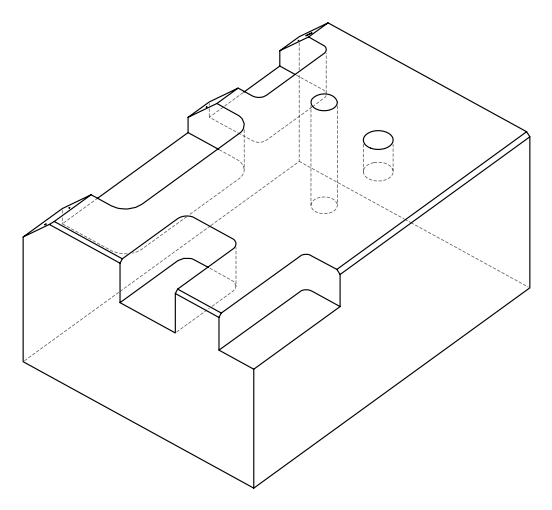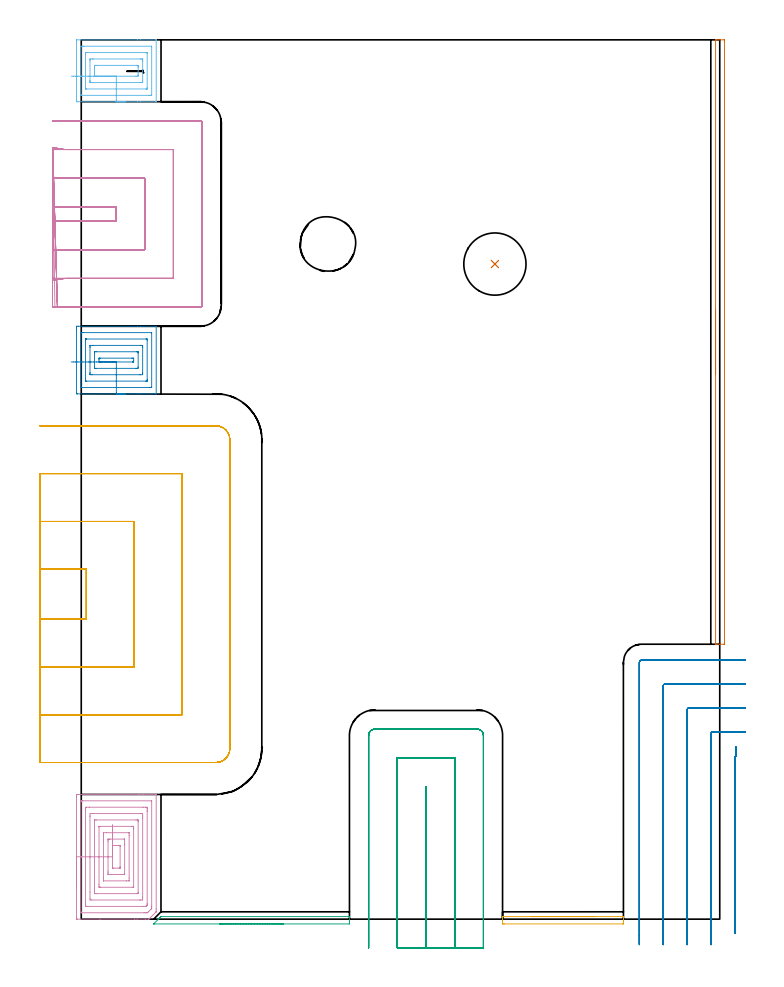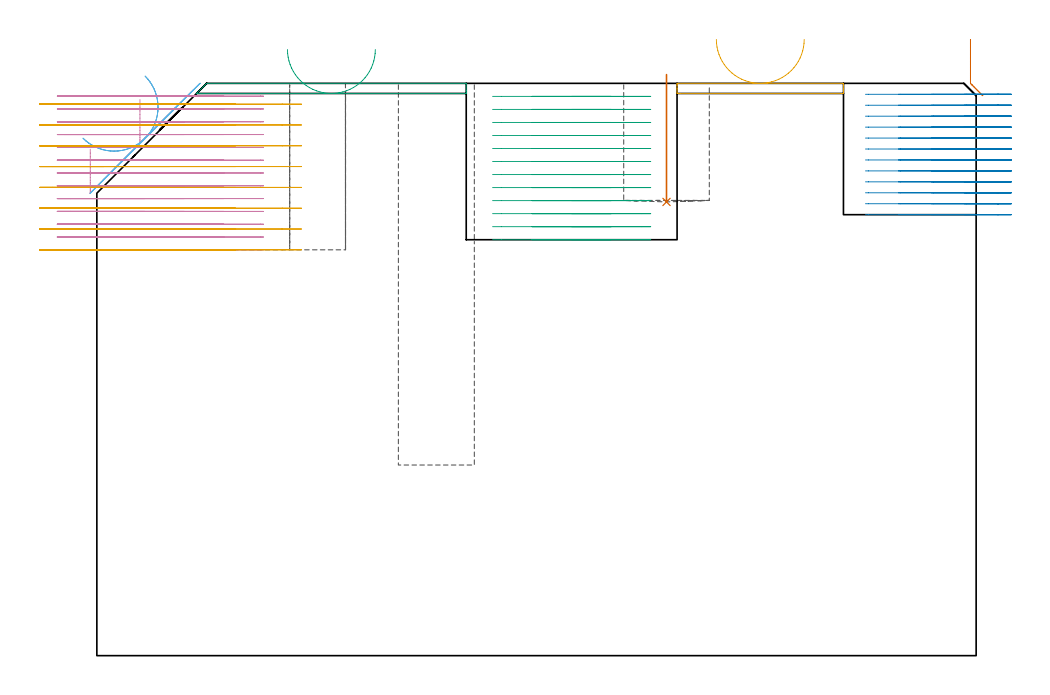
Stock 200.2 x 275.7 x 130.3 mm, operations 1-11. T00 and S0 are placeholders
(PLAN: 12 operations, 5 tool changes, 67.2 min)
(1 INDEXABLE_INSERT_DRILL_BLIND_HOLE_FROM_SOLID | STEP1POCKET | NXT0302_010 | 0.12 min | 7989 mm3)
(2 AREA_MILL | FG_CHAMFER_SURFACE | UGT0205_001 | 1.92 min | 11818 mm3)
(3 AREA_MILL_1 | FG_CHAMFER_SURFACE_1 | UGT0205_001 | 0.64 min | 172 mm3)
(4 AREA_MILL_2 | FG_CHAMFER_SURFACE_2 | UGT0205_001 | 3.24 min | 14804 mm3)
(5 AREA_MILL_3 | FG_CHAMFER_SURFACE_3 | UGT0205_001 | 0.45 min | 110 mm3)
(6 AREA_MILL_4 | FG_CHAMFER_SURFACE_4 | UGT0205_001 | 1.71 min | 8656 mm3)
(7 AREA_MILL_5 | FG_CHAMFER_SURFACE_5 | UGT0205_001 | 1.67 min | 752 mm3)
(8 MILL_CORNER_NOTCH_RECTANGULAR | CORNER_NOTCH_RECTANGULAR | NXT0201_013 | Follow Part, ap 2.5, ae 75% | 12.46 min | 77623 mm3)
(9 MILL_SLOT | SLOT_PARTIAL_RECTANGULAR | NXT0201_011 | Follow Part, ap 3, ae 75% | 12.02 min | 111120 mm3)
(10 MILL_SLOT_1 | SLOT_PARTIAL_RECTANGULAR_1 | NXT0201_011 | Follow Part, ap 3, ae 75% | 15.78 min | 111270 mm3)
(11 MILL_SLOT_2 | SLOT_PARTIAL_RECTANGULAR_2 | UGT0201_094 | Follow Part, ap 5, ae 75% | 14.82 min | 260853 mm3)
(12 MILL_BLIND_HOLE_FROM_SOLID_MATERIAL | STEP1POCKET_1 | NXT0201_011 | Spiral | 2.33 min | 20445 mm3)
(TOOL NXT0302_010 | Index. Insert Drill 19.5mm [880-D1950L25-05] | D19.5 PA176 FL98 Z2)
(TOOL UGT0205_001 | Chamfer Mill 20 x 3 x 45 deg. | D20 FL50 Z2)
(TOOL NXT0201_013 | ENDMILL 10mm | D10 FL30 Z4)
(TOOL NXT0201_011 | ENDMILL 12mm [2P460-1200-NA 1630] | D12 FL38 Z6)
(TOOL UGT0201_094 | End mill 20 mm | D20 FL38 Z4)
(OP 1 INDEXABLE_INSERT_DRILL_BLIND_HOLE_FROM_SOLID)
G17 G21 G94 G90
T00 M6
G54
G17 G0 G90 X129.7 Y205.4 S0 M3
G43 Z140.3 H1
G94 G81 G98 Z103.3 F250. R132.3
G80
M5
M2
(OP 2 AREA_MILL)
G17 G21 G94 G90
T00 M6
G54
G17 G0 G90 X11. Y164.7 S1061 M3
G43 Z140.3 H0
Z131.937
G94 G1 X11.589 Z131.294 F250.
X12.12 Z130.602
X12.589 Z129.866
X12.992 Z129.093
X13.326 Z128.287
X13.588 Z127.455
X13.777 Z126.603
X13.891 Z125.738
X13.929 Z124.866
X13.891 Z123.995
X13.777 Z123.13
X13.588 Z122.278
X13.326 Z121.446
X12.992 Z120.64
X12.589 Z119.866
X12.12 Z119.131
X11.589 Z118.439
X11. Z117.795
X-1.188 Z105.608
X-1.402 Y164.703 Z105.393
X-1.491 Y164.71 Z105.304
X-1.498 Y164.799 Z105.298
X-1.5 Y165.158 Z105.3
Y185.084
X-1.497 Y185.442 Z105.303
X-1.491 Y185.894 Z105.305
X-1.431 Y185.898 Z105.365
X-0.973 Y185.9 Z105.823
X17.652 Z124.445
X18.504 Z125.304
X23.459 Y185.899 Z130.259
X23.495 Y185.89 Z130.295
X23.5 Y185.883 Z130.3
Y164.717
X23.495 Y164.71 Z130.295
X23.458 Y164.7 Z130.257
X18.504 Z125.304
X17.652 Z124.445
X11. Z117.795
X10.998 Y165.158 Z117.798
X11. Y166.7 Z117.8
X-0.012 Y166.701 Z106.788
X-0.079 Y166.711 Z106.721
X-0.086 Y166.922 Z106.714
Y183.678
X-0.079 Y183.889 Z106.721
X0.355 Y183.898 Z107.155
X0.578 Y183.9 Z107.378
X22.012 Y183.899 Z128.812
X22.079 Y183.889 Z128.879
X22.086 Y183.678 Z128.886
Y166.922
X22.079 Y166.711 Z128.879
X21.645 Y166.702 Z128.445
X21.422 Y166.7 Z128.222
X11. Z117.8
Y168.7
X1.673 Z108.473
X1.469 Y168.706 Z108.269
X1.368 Y168.71 Z108.168
X1.335 Y168.72 Z108.135
X1.333 Y168.747 Z108.133
X1.331 Y168.826 Z108.131
X1.329 Y169.042 Z108.129
Y181.389
X1.333 Y181.747 Z108.133
X1.335 Y181.848 Z108.135
X1.34 Y181.891 Z108.14
X1.361 Y181.893 Z108.161
X1.47 Y181.896 Z108.27
X1.688 Y181.9 Z108.488
X1.702 Z108.502
X20.327 Z127.127
X20.531 Y181.894 Z127.331
X20.632 Y181.89 Z127.432
X20.665 Y181.88 Z127.465
X20.667 Y181.853 Z127.467
X20.669 Y181.774 Z127.469
X20.671 Y181.557 Z127.471
Y169.211
X20.667 Y168.853 Z127.467
X20.665 Y168.752 Z127.465
X20.66 Y168.709 Z127.46
X20.639 Y168.707 Z127.439
X20.53 Y168.703 Z127.33
X20.312 Y168.7 Z127.112
X20.298 Z127.098
X11. Z117.8
Y170.7
X3.462 Y170.701 Z110.262
X3.208 Y170.702 Z110.008
X2.784 Y170.71 Z109.584
X2.749 Y170.723 Z109.549
X2.747 Y170.78 Z109.547
X2.745 Y170.908 Z109.545
X2.743 Y171.164 Z109.543
Y171.331
Y179.269
X2.745 Y179.626 Z109.545
X2.747 Y179.804 Z109.547
X2.75 Y179.885 Z109.55
X2.834 Y179.892 Z109.634
X3.462 Y179.899 Z110.262
X3.714 Y179.9 Z110.514
X18.538 Y179.899 Z125.338
X18.792 Y179.898 Z125.592
X19.216 Y179.89 Z126.016
X19.251 Y179.877 Z126.051
X19.253 Y179.82 Z126.053
X19.255 Y179.692 Z126.055
X19.257 Y179.436 Z126.057
Y179.269
Y171.331
X19.255 Y170.974 Z126.055
X19.253 Y170.795 Z126.053
X19.25 Y170.715 Z126.05
X19.166 Y170.708 Z125.966
X18.538 Y170.701 Z125.338
X18.286 Y170.7 Z125.086
X11. Z117.8
Y172.7
X4.746 Z111.546
X4.348 Y172.702 Z111.148
X4.216 Y172.706 Z111.016
X4.174 Y172.709 Z110.974
X4.164 Y172.779 Z110.964
X4.16 Y172.905 Z110.96
X4.157 Y173.095 Z110.957
X4.158 Y177.505 Z110.958
X4.159 Y177.693 Z110.959
X4.164 Y177.876 Z110.964
X4.348 Y177.89 Z111.148
X4.839 Y177.899 Z111.639
X17.254 Y177.9 Z124.054
X17.652 Y177.898 Z124.452
X17.784 Y177.894 Z124.584
X17.826 Y177.891 Z124.626
X17.836 Y177.821 Z124.636
X17.84 Y177.695 Z124.64
X17.843 Y177.505 Z124.643
X17.842 Y173.095 Z124.642
X17.841 Y172.907 Z124.641
X17.836 Y172.724 Z124.636
X17.652 Y172.71 Z124.452
X17.161 Y172.701 Z123.961
X11. Y172.7 Z117.8
Y174.7
X6.122 Z112.922
X5.962 Y174.702 Z112.762
X5.643 Y174.71 Z112.443
X5.577 Y174.715 Z112.377
X5.575 Y174.734 Z112.375
X5.572 Y174.781 Z112.372
X5.571 Y174.859 Z112.371
Y175.407
X5.573 Y175.741 Z112.373
X5.576 Y175.876 Z112.376
X5.577 Y175.886 Z112.377
X5.611 Y175.891 Z112.411
X5.696 Y175.897 Z112.496
X5.802 Y175.899 Z112.602
X5.962 Y175.9 Z112.762
X15.878 Y175.899 Z122.678
X16.038 Y175.898 Z122.838
X16.357 Y175.89 Z123.157
X16.423 Y175.885 Z123.223
X16.425 Y175.866 Z123.225
X16.427 Y175.819 Z123.227
X16.428 Y175.741 Z123.228
X16.429 Y175.193 Z123.229
X16.427 Y174.859 Z123.227
X16.424 Y174.723 Z123.224
X16.423 Y174.714 Z123.223
X16.389 Y174.709 Z123.189
X16.304 Y174.703 Z123.104
X16.198 Y174.701 Z122.998
X16.038 Y174.7 Z122.838
X11. Z117.8
X10.357 Z117.211
X9.665 Z116.68
X8.929 Z116.211
X8.155 Z115.808
X7.349 Z115.474
X6.517 Z115.212
X5.665 Z115.023
X4.801 Z114.909
X3.929 Z114.871
X3.057 Z114.909
X2.192 Z115.023
X1.341 Z115.212
X0.509 Z115.474
X-0.297 Z115.808
X-1.071 Z116.211
X-1.807 Z116.68
X-2.499 Z117.211
X-3.142 Z117.8
G0 Z140.3
M5
M2
(OP 3 AREA_MILL_1)
G17 G21 G94 G90
T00 M6
G54
G17 G0 G90 X63.4 Y-1.5 S1061 M3
G43 Z140.3 H0
Z138.
G94 G1 X63.362 Z137.128 F250.
X63.248 Z136.264
X63.059 Z135.412
X62.797 Z134.58
X62.463 Z133.774
X62.06 Z133.
X61.592 Z132.264
X61.06 Z131.572
X60.471 Z130.929
X59.828 Z130.34
X59.136 Z129.808
X58.4 Z129.34
X57.626 Z128.937
X56.82 Z128.603
X55.988 Z128.341
X55.136 Z128.152
X54.272 Z128.038
X53.4 Z128.
X22.946
X22.789 Y-1.499 Z128.001
X22.729 Y-1.496 Z128.003
X22.71 Y-1.492 Z128.006
X22.763 Y-1.437 Z128.062
X22.789 Y-1.41 Z128.089
X24.12 Y-0.079 Z129.419
X24.282 Y0.085 Z129.579
X24.44 Y0.241 Z129.739
X24.564 Y0.365 Z129.863
X24.717 Y0.519 Z130.014
X24.986 Y0.786 Z130.286
X24.997 Y0.797 Z130.297
X25.001 Y0.799 Z130.298
X25.007 Y0.8 Z130.3
X84.011
X84.09 Y0.797 Z130.29
X84.1 Y0.687 Z130.185
Y-0.87 Z128.629
Y-1.219 Z128.277
Y-1.394 Z128.103
X84.098 Y-1.492 Z128.006
X84.011 Y-1.5 Z128.
X53.4
X52.528 Z128.038
X51.664 Z128.152
X50.812 Z128.341
X49.98 Z128.603
X49.174 Z128.937
X48.4 Z129.34
X47.664 Z129.808
X46.972 Z130.34
X46.329 Z130.929
X45.74 Z131.572
X45.208 Z132.264
X44.74 Z133.
X44.337 Z133.774
X44.003 Z134.58
X43.741 Z135.412
X43.552 Z136.263
X43.438 Z137.128
X43.4 Z138.
G0 Z140.3
M5
M2
(OP 4 AREA_MILL_2)
G17 G21 G94 G90
T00 M6
G54
G17 G0 G90 X-1.5 Y9.55 S1061 M3
G43 Z140.3 H0
Z115.3
G94 G1 Y9.588 Z114.428 F250.
Y9.702 Z113.563
Y9.891 Z112.712
Y10.153 Z111.88
Y10.487 Z111.074
Y10.89 Z110.3
Y11.358 Z109.564
Y11.89 Z108.872
Y12.479 Z108.229
Y13.122 Z107.639
Y13.814 Z107.108
Y14.55 Z106.64
Y15.324 Z106.237
Y16.13 Z105.903
Y16.962 Z105.641
Y17.814 Z105.452
Y18.678 Z105.338
Y19.55 Z105.3
Y38.231
X-1.497 Y38.59 Z105.303
X-1.491 Y39.093 Z105.305
X-1.48 Y39.097 Z105.316
X-0.973 Y39.1 Z105.823
X18.028 Z124.823
X18.538 Z125.332
X19.292 Z126.09
X19.425 Z126.223
X23.342 Z130.14
X23.489 Y39.093 Z130.283
X23.496 Y39.091 Z130.29
X23.5 Y39.033 Z130.3
Y3.166
X23.493 Y2.298 Z130.293
X23.479 Y2.281 Z130.279
X23.416 Y2.216 Z130.214
X23.284 Y2.083 Z130.082
X21.267 Y0.067 Z128.066
X21.201 Y0.002 Z127.999
X21.199 Y0.001 Z127.997
X20.045 Y0. Z126.844
X17.518 Z124.316
X16.765 Z123.558
X5.867 Z112.663
X-1.188 Z105.608
X-1.352 Y0.002 Z105.444
X-1.491 Y0.01 Z105.305
X-1.499 Y0.149 Z105.298
X-1.5 Y0.51 Z105.3
Y19.55
X-0.086 Z106.714
Y36.819
X-0.081 Y37.04 Z106.719
X-0.079 Y37.086 Z106.721
X0.051 Y37.092 Z106.851
X0.239 Y37.096 Z107.039
X0.52 Y37.1 Z107.32
X21.972 Y37.099 Z128.772
X22.01 Y37.097 Z128.81
X22.048 Y37.093 Z128.848
X22.079 Y37.087 Z128.879
X22.08 Y37.04 Z128.88
X22.086 Y36.819 Z128.886
Y4.052
X22.083 Y3.609 Z128.883
X22.079 Y3.389 Z128.879
X22.077 Y3.339 Z128.877
X22.052 Y3.309 Z128.852
X22. Y3.252 Z128.8
X21.916 Y3.166 Z128.716
X21.03 Y2.281 Z127.83
X20.789 Y2.048 Z127.589
X20.753 Y2.014 Z127.553
X20.687 Y2.008 Z127.487
X20.591 Y2.002 Z127.391
X20.312 Y2.001 Z127.112
X19.706 Y2. Z126.506
X0.028 Y2.001 Z106.828
X-0.01 Y2.003 Z106.79
X-0.048 Y2.007 Z106.752
X-0.079 Y2.013 Z106.721
X-0.08 Y2.06 Z106.72
X-0.086 Y2.281 Z106.714
Y19.55
X1.328 Z108.128
X1.329 Y34.162 Z108.129
X1.331 Y34.519 Z108.131
X1.335 Y35.048 Z108.135
X1.641 Y35.095 Z108.441
X1.688 Y35.097 Z108.488
X2.523 Y35.1 Z109.323
X19.373 Z126.173
X20.263 Y35.098 Z127.063
X20.312 Y35.093 Z127.112
X20.665 Y35.048 Z127.465
X20.668 Y34.693 Z127.468
X20.671 Y34.162 Z127.471
Y33.804
Y4.938
X20.67 Y4.581 Z127.47
X20.667 Y4.447 Z127.467
X20.665 Y4.386 Z127.465
X20.63 Y4.341 Z127.43
X20.351 Y4.052 Z127.151
X20.33 Y4.034 Z127.13
X20.312 Y4.021 Z127.112
X19.477 Y4.001 Z126.277
X19.425 Y4. Z126.225
X2.627 Z109.427
X1.737 Y4.002 Z108.537
X1.688 Y4.007 Z108.488
X1.335 Y4.052 Z108.135
X1.332 Y4.407 Z108.132
X1.329 Y4.938 Z108.129
Y5.296
X1.328 Y19.55 Z108.128
X2.743 Z109.543
Y32.223
X2.744 Y32.391 Z109.544
X2.759 Y33.093 Z109.559
X3.462 Y33.099 Z110.262
X3.639 Y33.1 Z110.439
X18.716 Z125.516
X19.245 Y33.09 Z126.045
X19.256 Y32.56 Z126.056
X19.257 Y32.391 Z126.057
Y31.673
Y6.877
X19.256 Y6.709 Z126.056
X19.241 Y6.007 Z126.041
X18.538 Y6.001 Z125.338
X18.361 Y6. Z125.161
X3.284 Z110.084
X2.755 Y6.01 Z109.555
X2.744 Y6.54 Z109.544
X2.743 Y8.48 Z109.543
Y19.55
X4.157 Z110.957
X4.158 Y30.62 Z110.958
X4.159 Y30.809 Z110.959
X4.164 Y31.002 Z110.964
X4.174 Y31.09 Z110.974
X4.229 Y31.094 Z111.029
X4.348 Y31.097 Z111.148
X4.755 Y31.1 Z111.555
X17.171 Z123.971
X17.652 Y31.097 Z124.452
X17.811 Y31.093 Z124.611
X17.833 Y31.091 Z124.633
X17.837 Y31.04 Z124.637
X17.841 Y30.939 Z124.641
X17.843 Y30.811 Z124.643
Y30.62
X17.842 Y8.48 Z124.642
X17.841 Y8.291 Z124.641
X17.836 Y8.098 Z124.636
X17.826 Y8.009 Z124.626
X17.771 Y8.006 Z124.571
X17.652 Y8.003 Z124.452
X17.245 Y8. Z124.045
X4.829 Z111.629
X4.348 Y8.003 Z111.148
X4.189 Y8.007 Z110.989
X4.167 Y8.009 Z110.967
X4.163 Y8.06 Z110.963
X4.159 Y8.161 Z110.959
X4.157 Y8.289 Z110.957
Y8.48
Y19.55
X5.571 Z112.371
Y28.849
X5.572 Y28.986 Z112.372
X5.575 Y29.054 Z112.375
X5.577 Y29.081 Z112.377
X5.62 Y29.09 Z112.42
X5.872 Y29.099 Z112.672
X15.878 Y29.1 Z122.678
X16.129 Y29.099 Z122.929
X16.297 Y29.095 Z123.097
X16.422 Y29.089 Z123.222
X16.425 Y29.032 Z123.225
X16.428 Y28.849 Z123.228
X16.429 Y28.299 Z123.229
Y10.251
X16.428 Y10.114 Z123.228
X16.425 Y10.046 Z123.225
X16.423 Y10.019 Z123.223
X16.38 Y10.01 Z123.18
X16.128 Y10.001 Z122.928
X6.122 Y10. Z112.922
X5.871 Y10.001 Z112.671
X5.703 Y10.005 Z112.503
X5.578 Y10.011 Z112.378
X5.575 Y10.068 Z112.375
X5.572 Y10.251 Z112.372
X5.571 Y10.801 Z112.371
Y19.55
X6.985 Z113.785
Y24.421
Y26.216
X6.992 Y27.078 Z113.792
X6.993 Y27.093 Z113.793
X7.009 Y27.094 Z113.809
X7.874 Y27.1 Z114.674
X14.97 Y27.099 Z121.77
X14.991 Y27.095 Z121.791
X15.007 Y27.09 Z121.807
X15.01 Y27.078 Z121.81
X15.013 Y27.056 Z121.813
X15.015 Y26.192 Z121.815
Y12.884
X15.008 Y12.022 Z121.808
X15.007 Y12.007 Z121.807
X14.991 Y12.006 Z121.791
X14.126 Y12. Z120.926
X7.03 Y12.001 Z113.83
X7.009 Y12.005 Z113.809
X6.993 Y12.01 Z113.793
X6.99 Y12.022 Z113.79
X6.987 Y12.044 Z113.787
X6.985 Y12.932 Z113.785
Y19.55
X8.399 Z115.199
X8.4 Y24.421 Z115.2
Y24.803
X8.401 Y24.931 Z115.201
X8.404 Y25.033 Z115.204
X8.407 Y25.09 Z115.207
X8.443 Y25.092 Z115.243
X8.783 Y25.098 Z115.583
X8.99 Y25.1 Z115.79
X13.425 Y25.099 Z120.225
X13.556 Y25.093 Z120.356
X13.586 Y25.09 Z120.386
X13.594 Y25.078 Z120.394
X13.596 Y25.055 Z120.396
X13.599 Y24.925 Z120.399
X13.6 Y23.535 Z120.4
Y14.297
X13.599 Y14.169 Z120.399
X13.596 Y14.067 Z120.396
X13.593 Y14.01 Z120.393
X13.557 Y14.008 Z120.357
X13.217 Y14.002 Z120.017
X13.01 Y14. Z119.81
X8.575 Y14.001 Z115.375
X8.444 Y14.007 Z115.244
X8.414 Y14.01 Z115.214
X8.406 Y14.022 Z115.206
X8.404 Y14.045 Z115.204
X8.401 Y14.175 Z115.201
X8.4 Y14.679 Z115.2
X8.399 Y15.062 Z115.199
Y19.55
X9.814 Z116.614
Y22.506
Y22.65
X9.815 Y23.02 Z116.615
X9.818 Y23.066 Z116.618
X9.82 Y23.082 Z116.62
X9.836 Y23.09 Z116.636
X9.955 Y23.096 Z116.755
X10.106 Y23.099 Z116.906
X11.879 Y23.1 Z118.679
X12.11 Y23.098 Z118.91
X12.156 Y23.094 Z118.956
X12.174 Y23.091 Z118.974
X12.179 Y23.076 Z118.979
X12.182 Y23.022 Z118.982
X12.186 Y22.794 Z118.986
Y16.45
X12.184 Y16.08 Z118.984
X12.182 Y16.034 Z118.982
X12.18 Y16.018 Z118.98
X12.164 Y16.01 Z118.964
X12.045 Y16.004 Z118.845
X11.894 Y16.001 Z118.694
X10.121 Y16. Z116.921
X9.89 Y16.002 Z116.69
X9.843 Y16.006 Z116.643
X9.826 Y16.009 Z116.626
X9.821 Y16.024 Z116.621
X9.818 Y16.078 Z116.618
X9.814 Y16.306 Z116.614
Y19.55
Y20.422 Z116.652
Y21.286 Z116.766
Y22.138 Z116.954
Y22.97 Z117.217
Y23.776 Z117.551
Y24.55 Z117.953
Y25.286 Z118.422
Y25.978 Z118.953
Y26.621 Z119.543
Y27.21 Z120.186
Y27.741 Z120.878
Y28.21 Z121.614
Y28.613 Z122.388
Y28.947 Z123.193
Y29.209 Z124.025
Y29.398 Z124.877
Y29.512 Z125.742
Y29.55 Z126.614
G0 Z140.3
M5
M2
(OP 5 AREA_MILL_3)
G17 G21 G94 G90
T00 M6
G54
G17 G0 G90 X141.05 Y0.8 S1061 M3
G43 Z140.3 H0
G94 G1 X141.088 Z139.428 F250.
X141.202 Z138.563
X141.391 Z137.712
X141.653 Z136.88
X141.987 Z136.074
X142.39 Z135.3
X142.858 Z134.564
X143.39 Z133.872
X143.979 Z133.229
X144.622 Z132.639
X145.314 Z132.108
X146.05 Z131.64
X146.824 Z131.237
X147.63 Z130.903
X148.462 Z130.641
X149.314 Z130.452
X150.178 Z130.338
X151.05 Z130.3
X169.821
X169.99 Y0.797 Z130.288
X169.997 Y0.69 Z130.182
X170. Y0.576 Z130.075
Y0.344 Z129.844
Y-0.35 Z129.145
Y-0.697 Z128.799
X169.998 Y-1.219 Z128.277
X169.995 Y-1.491 Z128.005
X169.963 Y-1.494 Z128.003
X169.677 Y-1.5 Z128.
X132.725
X132.422 Y-1.499 Z128.001
X132.137 Y-1.494 Z128.003
X132.105 Y-1.491 Z128.005
X132.1 Y-1.219 Z128.277
Y-0.697 Z128.799
Y-0.35 Z129.145
Y0.344 Z129.844
Y0.576 Z130.075
X132.103 Y0.69 Z130.182
X132.11 Y0.797 Z130.288
X132.279 Y0.8 Z130.3
X151.05
X151.922 Z130.338
X152.786 Z130.452
X153.638 Z130.641
X154.47 Z130.903
X155.276 Z131.237
X156.05 Z131.64
X156.786 Z132.108
X157.478 Z132.639
X158.121 Z133.229
X158.71 Z133.872
X159.242 Z134.564
X159.71 Z135.3
X160.113 Z136.074
X160.447 Z136.88
X160.709 Z137.712
X160.898 Z138.563
X161.012 Z139.428
X161.05 Z140.3
M5
M2
(OP 6 AREA_MILL_4)
G17 G21 G94 G90
T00 M6
G54
G17 G0 G90 X11. Y256.3 S1061 M3
G43 Z140.3 H0
Z131.937
G94 G1 X11.589 Z131.294 F250.
X12.12 Z130.602
X12.589 Z129.866
X12.992 Z129.092
X13.326 Z128.286
X13.588 Z127.454
X13.777 Z126.603
X13.891 Z125.738
X13.929 Z124.866
X13.891 Z123.995
X13.777 Z123.13
X13.588 Z122.278
X13.326 Z121.446
X12.992 Z120.64
X12.589 Z119.866
X12.12 Z119.13
X11.589 Z118.438
X11. Z117.795
X-1.188 Z105.608
X-1.412 Y256.303 Z105.383
X-1.491 Y256.31 Z105.304
X-1.498 Y256.388 Z105.298
X-1.5 Y256.748 Z105.3
Y275.252
X-1.494 Y275.616 Z105.302
X-1.491 Y275.69 Z105.305
X-1.409 Y275.7 Z105.386
X17.651 Z124.445
X18.524 Z125.324
X23.483 Z130.283
X23.497 Y275.695 Z130.297
X23.5 Y275.693 Z130.3
Y256.307
X23.497 Y256.305 Z130.297
X23.483 Y256.3 Z130.282
X18.538 Z125.338
X17.651 Z124.445
X11. Z117.795
X10.998 Y256.748 Z117.798
X11. Y258.3 Z117.8
X0.006 Y258.301 Z106.806
X-0.013 Y258.302 Z106.787
X-0.07 Y258.31 Z106.73
X-0.086 Y258.51 Z106.714
Y273.6
X-0.085 Y273.655 Z106.715
X-0.082 Y273.681 Z106.718
X-0.081 Y273.687 Z106.719
X-0.044 Y273.69 Z106.756
X0.378 Y273.698 Z107.178
X0.59 Y273.7 Z107.39
X0.801 Z107.601
X21.994 Y273.699 Z128.794
X22.013 Y273.698 Z128.813
X22.07 Y273.69 Z128.87
X22.086 Y273.49 Z128.886
Y258.4
X22.085 Y258.345 Z128.885
X22.082 Y258.319 Z128.882
X22.081 Y258.313 Z128.881
X22.044 Y258.31 Z128.844
X21.622 Y258.302 Z128.422
X21.41 Y258.3 Z128.21
X21.199 Z127.999
X11. Z117.8
Y260.3
X1.66 Z108.46
X1.47 Y260.303 Z108.27
X1.376 Y260.307 Z108.176
X1.335 Y260.31 Z108.135
X1.333 Y260.338 Z108.133
X1.331 Y260.419 Z108.131
X1.329 Y260.629 Z108.129
Y271.203
X1.331 Y271.561 Z108.131
X1.333 Y271.662 Z108.133
X1.335 Y271.687 Z108.135
X1.341 Y271.69 Z108.141
X1.366 Y271.695 Z108.166
X1.473 Y271.698 Z108.273
X1.688 Y271.7 Z108.488
X20.34 Z127.14
X20.53 Y271.697 Z127.33
X20.624 Y271.693 Z127.424
X20.665 Y271.689 Z127.465
X20.667 Y271.662 Z127.467
X20.669 Y271.581 Z127.469
X20.671 Y271.371 Z127.471
Y260.797
X20.669 Y260.439 Z127.469
X20.667 Y260.338 Z127.467
X20.665 Y260.313 Z127.465
X20.659 Y260.309 Z127.459
X20.634 Y260.305 Z127.434
X20.527 Y260.302 Z127.327
X20.312 Y260.3 Z127.112
X11. Z117.8
Y262.3
X3.462 Y262.301 Z110.262
X3.193 Y262.302 Z109.993
X2.789 Y262.31 Z109.589
X2.749 Y262.316 Z109.549
X2.747 Y262.37 Z109.547
X2.745 Y262.496 Z109.545
X2.743 Y262.749 Z109.543
Y262.916
Y269.084
X2.747 Y269.441 Z109.547
X2.75 Y269.619 Z109.55
X2.759 Y269.69 Z109.559
X2.846 Y269.695 Z109.646
X3.462 Y269.699 Z110.262
X3.729 Y269.7 Z110.529
X18.538 Y269.699 Z125.338
X18.807 Y269.698 Z125.607
X19.211 Y269.69 Z126.011
X19.251 Y269.684 Z126.051
X19.253 Y269.63 Z126.053
X19.255 Y269.504 Z126.055
X19.257 Y269.251 Z126.057
Y269.084
X19.256 Y262.916 Z126.056
X19.253 Y262.559 Z126.053
X19.25 Y262.381 Z126.05
X19.241 Y262.31 Z126.041
X19.154 Y262.304 Z125.954
X18.538 Y262.301 Z125.338
X18.271 Y262.3 Z125.071
X11. Z117.8
Y264.3
X4.729 Z111.529
X4.348 Y264.302 Z111.148
X4.222 Y264.306 Z111.022
X4.178 Y264.31 Z110.978
X4.164 Y264.321 Z110.964
X4.161 Y264.361 Z110.961
X4.158 Y264.488 Z110.958
X4.157 Y264.678 Z110.957
Y264.869
Y266.631
X4.158 Y267.322 Z110.958
X4.16 Y267.509 Z110.96
X4.165 Y267.69 Z110.965
X4.348 Y267.694 Z111.148
X4.855 Y267.699 Z111.655
X17.271 Y267.7 Z124.071
X17.651 Y267.698 Z124.451
X17.778 Y267.694 Z124.578
X17.822 Y267.69 Z124.622
X17.836 Y267.679 Z124.636
X17.839 Y267.639 Z124.639
X17.842 Y267.512 Z124.642
X17.843 Y267.322 Z124.643
Y267.131
Y265.369
X17.842 Y264.678 Z124.642
X17.84 Y264.491 Z124.64
X17.835 Y264.31 Z124.635
X17.651 Y264.306 Z124.451
X17.145 Y264.301 Z123.945
X11. Y264.3 Z117.8
X10.357 Z117.211
X9.665 Z116.68
X8.929 Z116.211
X8.155 Z115.808
X7.349 Z115.474
X6.517 Z115.212
X5.665 Z115.023
X4.8 Z114.909
X3.929 Z114.871
X3.057 Z114.909
X2.192 Z115.023
X1.341 Z115.212
X0.509 Z115.474
X-0.297 Z115.808
X-1.071 Z116.211
X-1.807 Z116.68
X-2.499 Z117.211
X-3.142 Z117.8
G0 Z140.3
M5
M2
(OP 7 AREA_MILL_5)
G17 G21 G94 G90
T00 M6
G54
G17 G0 G90 X198.9 Y170.95 S1061 M3
G43 Z140.3 H0
G94 G1 Y170.988 Z139.428 F250.
Y171.102 Z138.564
Y171.291 Z137.712
Y171.553 Z136.88
Y171.887 Z136.074
Y172.29 Z135.3
Y172.758 Z134.564
Y173.29 Z133.872
Y173.879 Z133.229
Y174.522 Z132.64
Y175.214 Z132.108
Y175.95 Z131.64
Y176.724 Z131.237
Y177.53 Z130.903
Y178.362 Z130.641
Y179.214 Z130.452
Y180.078 Z130.338
Y180.95 Z130.3
Y275.542
X198.903 Y275.691 Z130.288
X198.925 Y275.7 Z130.266
X199.264 Z129.935
X199.672 Z129.528
X200.3 Z128.895
X201.5 Z127.697
X201.691 Y275.698 Z127.505
X201.7 Y275.283 Z127.5
Y86.804
X201.698 Y86.616 Z127.502
X201.691 Y86.202 Z127.505
X201.499 Y86.2 Z127.697
X200.3 Z128.895
X199.264 Z129.935
X198.924 Y86.207 Z130.267
X198.903 Y86.209 Z130.288
X198.9 Y86.358 Z130.3
Y180.95
Y181.822 Z130.338
Y182.686 Z130.452
Y183.538 Z130.641
Y184.37 Z130.903
Y185.176 Z131.237
Y185.95 Z131.64
Y186.686 Z132.108
Y187.378 Z132.64
Y188.021 Z133.229
Y188.61 Z133.872
Y189.142 Z134.564
Y189.61 Z135.3
Y190.013 Z136.074
Y190.347 Z136.88
Y190.609 Z137.712
Y190.798 Z138.564
Y190.912 Z139.428
Y190.95 Z140.3
M5
M2
(OP 8 MILL_CORNER_NOTCH_RECTANGULAR)
G17 G21 G94 G90
T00 M6
G54
G17 G0 G90 X205.2 Y54.102 S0 M3
G43 Z140.3 H0
Z127.808
G94 G1 Y51.102 F250.
G3 X205. Y50.705 R0.5 F500.
G1 Y-1.4
Y-4.4 F250.
G0 Z140.3
X208.2 Y58.7
Z127.808
G1 X205.2
X197.997 F500.
G3 X197.5 Y58.203 R0.5
G1 Y-5.
Y-8. F250.
G0 Z140.3
X208.2 Y66.2
Z127.808
G1 X205.2
X190.497 F500.
G3 X190. Y65.703 R0.5
G1 Y-5.
Y-8. F250.
G0 Z140.3
X208.2 Y73.7
Z127.808
G1 X205.2
X182.997 F500.
G3 X182.5 Y73.203 R0.5
G1 Y-5.
Y-8. F250.
G0 Z140.3
X208.2 Y81.2
Z127.808
G1 X205.2
X175.7 F500.
G3 X175. Y80.5 R0.7
G1 Y-5.
Y-8. F250.
G0 Z140.3
X205.2 Y54.102
Z125.317
G1 Y51.102
G3 X205. Y50.705 R0.5 F500.
G1 Y-1.4
Y-4.4 F250.
G0 Z140.3
X208.2 Y58.7
Z125.317
G1 X205.2
X197.997 F500.
G3 X197.5 Y58.203 R0.5
G1 Y-5.
Y-8. F250.
G0 Z140.3
X208.2 Y66.2
Z125.317
G1 X205.2
X190.497 F500.
G3 X190. Y65.703 R0.5
G1 Y-5.
Y-8. F250.
G0 Z140.3
X208.2 Y73.7
Z125.317
G1 X205.2
X182.997 F500.
G3 X182.5 Y73.203 R0.5
G1 Y-5.
Y-8. F250.
G0 Z140.3
X208.2 Y81.2
Z125.317
G1 X205.2
X175.7 F500.
G3 X175. Y80.5 R0.7
G1 Y-5.
Y-8. F250.
G0 Z140.3
X205.2 Y54.102
Z122.825
G1 Y51.102
G3 X205. Y50.705 R0.5 F500.
G1 Y-1.4
Y-4.4 F250.
G0 Z140.3
X208.2 Y58.7
Z122.825
G1 X205.2
X197.997 F500.
G3 X197.5 Y58.203 R0.5
G1 Y-5.
Y-8. F250.
G0 Z140.3
X208.2 Y66.2
Z122.825
G1 X205.2
X190.497 F500.
G3 X190. Y65.703 R0.5
G1 Y-5.
Y-8. F250.
G0 Z140.3
X208.2 Y73.7
Z122.825
G1 X205.2
X182.997 F500.
G3 X182.5 Y73.203 R0.5
G1 Y-5.
Y-8. F250.
G0 Z140.3
X208.2 Y81.2
Z122.825
G1 X205.2
X175.7 F500.
G3 X175. Y80.5 R0.7
G1 Y-5.
Y-8. F250.
G0 Z140.3
X205.2 Y54.102
Z120.333
G1 Y51.102
G3 X205. Y50.705 R0.5 F500.
G1 Y-1.4
Y-4.4 F250.
G0 Z140.3
X208.2 Y58.7
Z120.333
G1 X205.2
X197.997 F500.
G3 X197.5 Y58.203 R0.5
G1 Y-5.
Y-8. F250.
G0 Z140.3
X208.2 Y66.2
Z120.333
G1 X205.2
X190.497 F500.
G3 X190. Y65.703 R0.5
G1 Y-5.
Y-8. F250.
G0 Z140.3
X208.2 Y73.7
Z120.333
G1 X205.2
X182.997 F500.
G3 X182.5 Y73.203 R0.5
G1 Y-5.
Y-8. F250.
G0 Z140.3
X208.2 Y81.2
Z120.333
G1 X205.2
X175.7 F500.
G3 X175. Y80.5 R0.7
G1 Y-5.
Y-8. F250.
G0 Z140.3
X205.2 Y54.102
Z117.842
G1 Y51.102
G3 X205. Y50.705 R0.5 F500.
G1 Y-1.4
Y-4.4 F250.
G0 Z140.3
X208.2 Y58.7
Z117.842
G1 X205.2
X197.997 F500.
G3 X197.5 Y58.203 R0.5
G1 Y-5.
Y-8. F250.
G0 Z140.3
X208.2 Y66.2
Z117.842
G1 X205.2
X190.497 F500.
G3 X190. Y65.703 R0.5
G1 Y-5.
Y-8. F250.
G0 Z140.3
X208.2 Y73.7
Z117.842
G1 X205.2
X182.997 F500.
G3 X182.5 Y73.203 R0.5
G1 Y-5.
Y-8. F250.
G0 Z140.3
X208.2 Y81.2
Z117.842
G1 X205.2
X175.7 F500.
G3 X175. Y80.5 R0.7
G1 Y-5.
Y-8. F250.
G0 Z140.3
X205.2 Y54.102
Z115.35
G1 Y51.102
G3 X205. Y50.705 R0.5 F500.
G1 Y-1.4
Y-4.4 F250.
G0 Z140.3
X208.2 Y58.7
Z115.35
G1 X205.2
X197.997 F500.
G3 X197.5 Y58.203 R0.5
G1 Y-5.
Y-8. F250.
G0 Z140.3
X208.2 Y66.2
Z115.35
G1 X205.2
X190.497 F500.
G3 X190. Y65.703 R0.5
G1 Y-5.
Y-8. F250.
G0 Z140.3
X208.2 Y73.7
Z115.35
G1 X205.2
X182.997 F500.
G3 X182.5 Y73.203 R0.5
G1 Y-5.
Y-8. F250.
G0 Z140.3
X208.2 Y81.2
Z115.35
G1 X205.2
X175.7 F500.
G3 X175. Y80.5 R0.7
G1 Y-5.
Y-8. F250.
G0 Z140.3
X205.2 Y54.102
Z112.858
G1 Y51.102
G3 X205. Y50.705 R0.5 F500.
G1 Y-1.4
Y-4.4 F250.
G0 Z140.3
X208.2 Y58.7
Z112.858
G1 X205.2
X197.997 F500.
G3 X197.5 Y58.203 R0.5
G1 Y-5.
Y-8. F250.
G0 Z140.3
X208.2 Y66.2
Z112.858
G1 X205.2
X190.497 F500.
G3 X190. Y65.703 R0.5
G1 Y-5.
Y-8. F250.
G0 Z140.3
X208.2 Y73.7
Z112.858
G1 X205.2
X182.997 F500.
G3 X182.5 Y73.203 R0.5
G1 Y-5.
Y-8. F250.
G0 Z140.3
X208.2 Y81.2
Z112.858
G1 X205.2
X175.7 F500.
G3 X175. Y80.5 R0.7
G1 Y-5.
Y-8. F250.
G0 Z140.3
X205.2 Y54.102
Z110.367
G1 Y51.102
G3 X205. Y50.705 R0.5 F500.
G1 Y-1.4
Y-4.4 F250.
G0 Z140.3
X208.2 Y58.7
Z110.367
G1 X205.2
X197.997 F500.
G3 X197.5 Y58.203 R0.5
G1 Y-5.
Y-8. F250.
G0 Z140.3
X208.2 Y66.2
Z110.367
G1 X205.2
X190.497 F500.
G3 X190. Y65.703 R0.5
G1 Y-5.
Y-8. F250.
G0 Z140.3
X208.2 Y73.7
Z110.367
G1 X205.2
X182.997 F500.
G3 X182.5 Y73.203 R0.5
G1 Y-5.
Y-8. F250.
G0 Z140.3
X208.2 Y81.2
Z110.367
G1 X205.2
X175.7 F500.
G3 X175. Y80.5 R0.7
G1 Y-5.
Y-8. F250.
G0 Z140.3
X205.2 Y54.102
Z107.875
G1 Y51.102
G3 X205. Y50.705 R0.5 F500.
G1 Y-1.4
Y-4.4 F250.
G0 Z140.3
X208.2 Y58.7
Z107.875
G1 X205.2
X197.997 F500.
G3 X197.5 Y58.203 R0.5
G1 Y-5.
Y-8. F250.
G0 Z140.3
X208.2 Y66.2
Z107.875
G1 X205.2
X190.497 F500.
G3 X190. Y65.703 R0.5
G1 Y-5.
Y-8. F250.
G0 Z140.3
X208.2 Y73.7
Z107.875
G1 X205.2
X182.997 F500.
G3 X182.5 Y73.203 R0.5
G1 Y-5.
Y-8. F250.
G0 Z140.3
X208.2 Y81.2
Z107.875
G1 X205.2
X175.7 F500.
G3 X175. Y80.5 R0.7
G1 Y-5.
Y-8. F250.
G0 Z140.3
X205.2 Y54.102
Z105.383
G1 Y51.102
G3 X205. Y50.705 R0.5 F500.
G1 Y-1.4
Y-4.4 F250.
G0 Z140.3
X208.2 Y58.7
Z105.383
G1 X205.2
X197.997 F500.
G3 X197.5 Y58.203 R0.5
G1 Y-5.
Y-8. F250.
G0 Z140.3
X208.2 Y66.2
Z105.383
G1 X205.2
X190.497 F500.
G3 X190. Y65.703 R0.5
G1 Y-5.
Y-8. F250.
G0 Z140.3
X208.2 Y73.7
Z105.383
G1 X205.2
X182.997 F500.
G3 X182.5 Y73.203 R0.5
G1 Y-5.
Y-8. F250.
G0 Z140.3
X208.2 Y81.2
Z105.383
G1 X205.2
X175.7 F500.
G3 X175. Y80.5 R0.7
G1 Y-5.
Y-8. F250.
G0 Z140.3
X205.2 Y54.102
Z102.892
G1 Y51.102
G3 X205. Y50.705 R0.5 F500.
G1 Y-1.4
Y-4.4 F250.
G0 Z140.3
X208.2 Y58.7
Z102.892
G1 X205.2
X197.997 F500.
G3 X197.5 Y58.203 R0.5
G1 Y-5.
Y-8. F250.
G0 Z140.3
X208.2 Y66.2
Z102.892
G1 X205.2
X190.497 F500.
G3 X190. Y65.703 R0.5
G1 Y-5.
Y-8. F250.
G0 Z140.3
X208.2 Y73.7
Z102.892
G1 X205.2
X182.997 F500.
G3 X182.5 Y73.203 R0.5
G1 Y-5.
Y-8. F250.
G0 Z140.3
X208.2 Y81.2
Z102.892
G1 X205.2
X175.7 F500.
G3 X175. Y80.5 R0.7
G1 Y-5.
Y-8. F250.
G0 Z140.3
X205.2 Y54.102
Z100.4
G1 Y51.102
G3 X205. Y50.705 R0.5 F500.
G1 Y-1.4
Y-4.4 F250.
G0 Z140.3
X208.2 Y58.7
Z100.4
G1 X205.2
X197.997 F500.
G3 X197.5 Y58.203 R0.5
G1 Y-5.
Y-8. F250.
G0 Z140.3
X208.2 Y66.2
Z100.4
G1 X205.2
X190.497 F500.
G3 X190. Y65.703 R0.5
G1 Y-5.
Y-8. F250.
G0 Z140.3
X208.2 Y73.7
Z100.4
G1 X205.2
X182.997 F500.
G3 X182.5 Y73.203 R0.5
G1 Y-5.
Y-8. F250.
G0 Z140.3
X208.2 Y81.2
Z100.4
G1 X205.2
X175.7 F500.
G3 X175. Y80.5 R0.7
G1 Y-5.
Y-8. F250.
G0 Z140.3
M5
M2
(OP 9 MILL_SLOT)
G17 G21 G94 G90
T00 M6
G54
G17 G0 G90 X108.1 Y-9. S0 M3
G43 Z140.3 H1
Z127.333
G94 G1 Y-6. F250.
Y41.6 F500.
Y-6.
Y-9. F250.
X117.1
Y-6.
Y50.6 F500.
X99.1
Y-6.
Y-9. F250.
X126.1
Y-6.
Y57.6 F500.
G3 X124.1 Y59.6 R2.
G1 X92.1
G3 X90.1 Y57.6 R2.
G1 Y-6.
Y-9. F250.
G0 X108.1 Z124.367
G1 Y-6.
Y41.6 F500.
Y-6.
Y-9. F250.
X117.1
Y-6.
Y50.6 F500.
X99.1
Y-6.
Y-9. F250.
X126.1
Y-6.
Y57.6 F500.
G3 X124.1 Y59.6 R2.
G1 X92.1
G3 X90.1 Y57.6 R2.
G1 Y-6.
Y-9. F250.
G0 X108.1 Z121.4
G1 Y-6.
Y41.6 F500.
Y-6.
Y-9. F250.
X117.1
Y-6.
Y50.6 F500.
X99.1
Y-6.
Y-9. F250.
X126.1
Y-6.
Y57.6 F500.
G3 X124.1 Y59.6 R2.
G1 X92.1
G3 X90.1 Y57.6 R2.
G1 Y-6.
Y-9. F250.
G0 X108.1 Z118.433
G1 Y-6.
Y41.6 F500.
Y-6.
Y-9. F250.
X117.1
Y-6.
Y50.6 F500.
X99.1
Y-6.
Y-9. F250.
X126.1
Y-6.
Y57.6 F500.
G3 X124.1 Y59.6 R2.
G1 X92.1
G3 X90.1 Y57.6 R2.
G1 Y-6.
Y-9. F250.
G0 X108.1 Z115.467
G1 Y-6.
Y41.6 F500.
Y-6.
Y-9. F250.
X117.1
Y-6.
Y50.6 F500.
X99.1
Y-6.
Y-9. F250.
X126.1
Y-6.
Y57.6 F500.
G3 X124.1 Y59.6 R2.
G1 X92.1
G3 X90.1 Y57.6 R2.
G1 Y-6.
Y-9. F250.
G0 X108.1 Z112.5
G1 Y-6.
Y41.6 F500.
Y-6.
Y-9. F250.
X117.1
Y-6.
Y50.6 F500.
X99.1
Y-6.
Y-9. F250.
X126.1
Y-6.
Y57.6 F500.
G3 X124.1 Y59.6 R2.
G1 X92.1
G3 X90.1 Y57.6 R2.
G1 Y-6.
Y-9. F250.
G0 X108.1 Z109.533
G1 Y-6.
Y41.6 F500.
Y-6.
Y-9. F250.
X117.1
Y-6.
Y50.6 F500.
X99.1
Y-6.
Y-9. F250.
X126.1
Y-6.
Y57.6 F500.
G3 X124.1 Y59.6 R2.
G1 X92.1
G3 X90.1 Y57.6 R2.
G1 Y-6.
Y-9. F250.
G0 X108.1 Z106.567
G1 Y-6.
Y41.6 F500.
Y-6.
Y-9. F250.
X117.1
Y-6.
Y50.6 F500.
X99.1
Y-6.
Y-9. F250.
X126.1
Y-6.
Y57.6 F500.
G3 X124.1 Y59.6 R2.
G1 X92.1
G3 X90.1 Y57.6 R2.
G1 Y-6.
Y-9. F250.
G0 X108.1 Z103.6
G1 Y-6.
Y41.6 F500.
Y-6.
Y-9. F250.
X117.1
Y-6.
Y50.6 F500.
X99.1
Y-6.
Y-9. F250.
X126.1
Y-6.
Y57.6 F500.
G3 X124.1 Y59.6 R2.
G1 X92.1
G3 X90.1 Y57.6 R2.
G1 Y-6.
Y-9. F250.
G0 X108.1 Z100.633
G1 Y-6.
Y41.6 F500.
Y-6.
Y-9. F250.
X117.1
Y-6.
Y50.6 F500.
X99.1
Y-6.
Y-9. F250.
X126.1
Y-6.
Y57.6 F500.
G3 X124.1 Y59.6 R2.
G1 X92.1
G3 X90.1 Y57.6 R2.
G1 Y-6.
Y-9. F250.
G0 X108.1 Z97.667
G1 Y-6.
Y41.6 F500.
Y-6.
Y-9. F250.
X117.1
Y-6.
Y50.6 F500.
X99.1
Y-6.
Y-9. F250.
X126.1
Y-6.
Y57.6 F500.
G3 X124.1 Y59.6 R2.
G1 X92.1
G3 X90.1 Y57.6 R2.
G1 Y-6.
Y-9. F250.
G0 X108.1 Z94.7
G1 Y-6.
Y41.6 F500.
Y-6.
Y-9. F250.
X117.1
Y-6.
Y50.6 F500.
X99.1
Y-6.
Y-9. F250.
X126.1
Y-6.
Y57.6 F500.
G3 X124.1 Y59.6 R2.
G1 X92.1
G3 X90.1 Y57.6 R2.
G1 Y-6.
Y-9. F250.
G0 Z140.3
M5
M2
(OP 10 MILL_SLOT_1)
G17 G21 G94 G90
T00 M6
G54
G17 G0 G90 X-8.995 Y218.687 S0 M3
G43 Z140.3 H1
Z127.385
G94 G1 X-6. Y218.857 F250.
G2 X-4.472 Y218.9 R27. F500.
G1 X10.9
Y223.3
X-4.472
G2 X-6. Y223.343 R27.
G1 X-8.995 Y223.513 F250.
X-8.989 Y209.58
X-6. Y209.835
G2 X-4.472 Y209.9 R18. F500.
G1 X19.9
Y232.3
X-4.472
G2 X-6. Y232.365 R18.
G1 X-8.989 Y232.62 F250.
X-8.956 Y200.26
X-6. Y200.769
G2 X-4.472 Y200.9 R9. F500.
G1 X28.9
Y241.3
X-4.472
G2 X-6. Y241.431 R9.
G1 X-8.956 Y241.94 F250.
X-7.472 Y191.9
X-4.472
X37.3 F500.
G3 X37.9 Y192.5 R0.6
G1 Y249.7
G3 X37.3 Y250.3 R0.6
G1 X-4.472
X-7.472 F250.
G0 X-8.995 Y218.687 Z124.469
G1 X-6. Y218.857
G2 X-4.472 Y218.9 R27. F500.
G1 X10.9
Y223.3
X-4.472
G2 X-6. Y223.343 R27.
G1 X-8.995 Y223.513 F250.
X-8.989 Y209.58
X-6. Y209.835
G2 X-4.472 Y209.9 R18. F500.
G1 X19.9
Y232.3
X-4.472
G2 X-6. Y232.365 R18.
G1 X-8.989 Y232.62 F250.
X-8.956 Y200.26
X-6. Y200.769
G2 X-4.472 Y200.9 R9. F500.
G1 X28.9
Y241.3
X-4.472
G2 X-6. Y241.431 R9.
G1 X-8.956 Y241.94 F250.
X-7.472 Y191.9
X-4.472
X37.3 F500.
G3 X37.9 Y192.5 R0.6
G1 Y249.7
G3 X37.3 Y250.3 R0.6
G1 X-4.472
X-7.472 F250.
G0 X-8.995 Y218.687 Z121.554
G1 X-6. Y218.857
G2 X-4.472 Y218.9 R27. F500.
G1 X10.9
Y223.3
X-4.472
G2 X-6. Y223.343 R27.
G1 X-8.995 Y223.513 F250.
X-8.989 Y209.58
X-6. Y209.835
G2 X-4.472 Y209.9 R18. F500.
G1 X19.9
Y232.3
X-4.472
G2 X-6. Y232.365 R18.
G1 X-8.989 Y232.62 F250.
X-8.956 Y200.26
X-6. Y200.769
G2 X-4.472 Y200.9 R9. F500.
G1 X28.9
Y241.3
X-4.472
G2 X-6. Y241.431 R9.
G1 X-8.956 Y241.94 F250.
X-7.472 Y191.9
X-4.472
X37.3 F500.
G3 X37.9 Y192.5 R0.6
G1 Y249.7
G3 X37.3 Y250.3 R0.6
G1 X-4.472
X-7.472 F250.
G0 X-8.995 Y218.687 Z118.638
G1 X-6. Y218.857
G2 X-4.472 Y218.9 R27. F500.
G1 X10.9
Y223.3
X-4.472
G2 X-6. Y223.343 R27.
G1 X-8.995 Y223.513 F250.
X-8.989 Y209.58
X-6. Y209.835
G2 X-4.472 Y209.9 R18. F500.
G1 X19.9
Y232.3
X-4.472
G2 X-6. Y232.365 R18.
G1 X-8.989 Y232.62 F250.
X-8.956 Y200.26
X-6. Y200.769
G2 X-4.472 Y200.9 R9. F500.
G1 X28.9
Y241.3
X-4.472
G2 X-6. Y241.431 R9.
G1 X-8.956 Y241.94 F250.
X-7.472 Y191.9
X-4.472
X37.3 F500.
G3 X37.9 Y192.5 R0.6
G1 Y249.7
G3 X37.3 Y250.3 R0.6
G1 X-4.472
X-7.472 F250.
G0 X-8.995 Y218.687 Z115.723
G1 X-6. Y218.857
G2 X-4.472 Y218.9 R27. F500.
G1 X10.9
Y223.3
X-4.472
G2 X-6. Y223.343 R27.
G1 X-8.995 Y223.513 F250.
X-8.989 Y209.58
X-6. Y209.835
G2 X-4.472 Y209.9 R18. F500.
G1 X19.9
Y232.3
X-4.472
G2 X-6. Y232.365 R18.
G1 X-8.989 Y232.62 F250.
X-8.956 Y200.26
X-6. Y200.769
G2 X-4.472 Y200.9 R9. F500.
G1 X28.9
Y241.3
X-4.472
G2 X-6. Y241.431 R9.
G1 X-8.956 Y241.94 F250.
X-7.472 Y191.9
X-4.472
X37.3 F500.
G3 X37.9 Y192.5 R0.6
G1 Y249.7
G3 X37.3 Y250.3 R0.6
G1 X-4.472
X-7.472 F250.
G0 X-8.999 Y218.808 Z112.808
G1 X-6. Y218.89
G2 X-5.261 Y218.9 R27. F500.
G1 X10.9
Y223.3
X-5.263
G2 X-6. Y223.31 R27.
G1 X-8.999 Y223.392 F250.
X-8.997 Y209.762
X-6. Y209.885
G2 X-5.261 Y209.9 R18. F500.
G1 X19.9
Y232.3
X-5.263
G2 X-6. Y232.315 R18.
G1 X-8.997 Y232.438 F250.
X-8.99 Y200.623
X-6. Y200.87
G2 X-5.261 Y200.9 R9. F500.
G1 X28.9
Y241.3
X-5.263
G2 X-6. Y241.33 R9.
G1 X-8.99 Y241.576 F250.
X-8.261 Y191.9
X-5.261
X37.3 F500.
G3 X37.9 Y192.5 R0.6
G1 Y249.7
G3 X37.3 Y250.3 R0.6
G1 X-5.263
X-8.263 F250.
G0 X-9. Y218.9 Z109.892
G1 X-6.
X10.9 F500.
Y223.3
X-6.
X-9. F250.
Y209.9
X-6.
X19.9 F500.
Y232.3
X-6.
X-9. F250.
Y200.9
X-6.
X28.9 F500.
Y241.3
X-6.
X-9. F250.
Y191.9
X-6.
X37.3 F500.
G3 X37.9 Y192.5 R0.6
G1 Y249.7
G3 X37.3 Y250.3 R0.6
G1 X-6.
X-9. F250.
G0 Y218.9 Z106.977
G1 X-6.
X10.9 F500.
Y223.3
X-6.
X-9. F250.
Y209.9
X-6.
X19.9 F500.
Y232.3
X-6.
X-9. F250.
Y200.9
X-6.
X28.9 F500.
Y241.3
X-6.
X-9. F250.
Y191.9
X-6.
X37.3 F500.
G3 X37.9 Y192.5 R0.6
G1 Y249.7
G3 X37.3 Y250.3 R0.6
G1 X-6.
X-9. F250.
G0 Y218.9 Z104.062
G1 X-6.
X10.9 F500.
Y223.3
X-6.
X-9. F250.
Y209.9
X-6.
X19.9 F500.
Y232.3
X-6.
X-9. F250.
Y200.9
X-6.
X28.9 F500.
Y241.3
X-6.
X-9. F250.
Y191.9
X-6.
X37.3 F500.
G3 X37.9 Y192.5 R0.6
G1 Y249.7
G3 X37.3 Y250.3 R0.6
G1 X-6.
X-9. F250.
G0 Y218.9 Z101.146
G1 X-6.
X10.9 F500.
Y223.3
X-6.
X-9. F250.
Y209.9
X-6.
X19.9 F500.
Y232.3
X-6.
X-9. F250.
Y200.9
X-6.
X28.9 F500.
Y241.3
X-6.
X-9. F250.
Y191.9
X-6.
X37.3 F500.
G3 X37.9 Y192.5 R0.6
G1 Y249.7
G3 X37.3 Y250.3 R0.6
G1 X-6.
X-9. F250.
G0 Y218.9 Z98.231
G1 X-6.
X10.9 F500.
Y223.3
X-6.
X-9. F250.
Y209.9
X-6.
X19.9 F500.
Y232.3
X-6.
X-9. F250.
Y200.9
X-6.
X28.9 F500.
Y241.3
X-6.
X-9. F250.
Y191.9
X-6.
X37.3 F500.
G3 X37.9 Y192.5 R0.6
G1 Y249.7
G3 X37.3 Y250.3 R0.6
G1 X-6.
X-9. F250.
G0 Y218.9 Z95.315
G1 X-6.
X10.9 F500.
Y223.3
X-6.
X-9. F250.
Y209.9
X-6.
X19.9 F500.
Y232.3
X-6.
X-9. F250.
Y200.9
X-6.
X28.9 F500.
Y241.3
X-6.
X-9. F250.
Y191.9
X-6.
X37.3 F500.
G3 X37.9 Y192.5 R0.6
G1 Y249.7
G3 X37.3 Y250.3 R0.6
G1 X-6.
X-9. F250.
G0 Y218.9 Z92.4
G1 X-6.
X10.9 F500.
Y223.3
X-6.
X-9. F250.
Y209.9
X-6.
X19.9 F500.
Y232.3
X-6.
X-9. F250.
Y200.9
X-6.
X28.9 F500.
Y241.3
X-6.
X-9. F250.
Y191.9
X-6.
X37.3 F500.
G3 X37.9 Y192.5 R0.6
G1 Y249.7
G3 X37.3 Y250.3 R0.6
G1 X-6.
X-9. F250.
G0 Z140.3
M5
M2
(OP 11 MILL_SLOT_2)
G17 G21 G94 G90
T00 M6
G54
G17 G0 G90 X-13. Y94.1 S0 M3
G43 Z140.3 H0
Z125.562
G94 G1 X-10. F250.
X1.6 F500.
Y109.7
X-10.
X-13. F250.
Y79.1
X-10.
X16.6 F500.
Y124.7
X-10.
X-13. F250.
Y64.1
X-10.
X31.6 F500.
Y139.7
X-10.
X-13. F250.
Y49.1
X-10.
X42.2 F500.
G3 X46.6 Y53.5 R4.4
G1 Y150.3
G3 X42.2 Y154.7 R4.4
G1 X-10.
X-13. F250.
G0 Y94.1 Z120.825
G1 X-10.
X1.6 F500.
Y109.7
X-10.
X-13. F250.
Y79.1
X-10.
X16.6 F500.
Y124.7
X-10.
X-13. F250.
Y64.1
X-10.
X31.6 F500.
Y139.7
X-10.
X-13. F250.
Y49.1
X-10.
X42.2 F500.
G3 X46.6 Y53.5 R4.4
G1 Y150.3
G3 X42.2 Y154.7 R4.4
G1 X-10.
X-13. F250.
G0 Y94.1 Z116.087
G1 X-10.
X1.6 F500.
Y109.7
X-10.
X-13. F250.
Y79.1
X-10.
X16.6 F500.
Y124.7
X-10.
X-13. F250.
Y64.1
X-10.
X31.6 F500.
Y139.7
X-10.
X-13. F250.
Y49.1
X-10.
X42.2 F500.
G3 X46.6 Y53.5 R4.4
G1 Y150.3
G3 X42.2 Y154.7 R4.4
G1 X-10.
X-13. F250.
G0 Y94.1 Z111.35
G1 X-10.
X1.6 F500.
Y109.7
X-10.
X-13. F250.
Y79.1
X-10.
X16.6 F500.
Y124.7
X-10.
X-13. F250.
Y64.1
X-10.
X31.6 F500.
Y139.7
X-10.
X-13. F250.
Y49.1
X-10.
X42.2 F500.
G3 X46.6 Y53.5 R4.4
G1 Y150.3
G3 X42.2 Y154.7 R4.4
G1 X-10.
X-13. F250.
G0 Y94.1 Z106.612
G1 X-10.
X1.6 F500.
Y109.7
X-10.
X-13. F250.
Y79.1
X-10.
X16.6 F500.
Y124.7
X-10.
X-13. F250.
Y64.1
X-10.
X31.6 F500.
Y139.7
X-10.
X-13. F250.
Y49.1
X-10.
X42.2 F500.
G3 X46.6 Y53.5 R4.4
G1 Y150.3
G3 X42.2 Y154.7 R4.4
G1 X-10.
X-13. F250.
G0 Y94.1 Z101.875
G1 X-10.
X1.6 F500.
Y109.7
X-10.
X-13. F250.
Y79.1
X-10.
X16.6 F500.
Y124.7
X-10.
X-13. F250.
Y64.1
X-10.
X31.6 F500.
Y139.7
X-10.
X-13. F250.
Y49.1
X-10.
X42.2 F500.
G3 X46.6 Y53.5 R4.4
G1 Y150.3
G3 X42.2 Y154.7 R4.4
G1 X-10.
X-13. F250.
G0 Y94.1 Z97.137
G1 X-10.
X1.6 F500.
Y109.7
X-10.
X-13. F250.
Y79.1
X-10.
X16.6 F500.
Y124.7
X-10.
X-13. F250.
Y64.1
X-10.
X31.6 F500.
Y139.7
X-10.
X-13. F250.
Y49.1
X-10.
X42.2 F500.
G3 X46.6 Y53.5 R4.4
G1 Y150.3
G3 X42.2 Y154.7 R4.4
G1 X-10.
X-13. F250.
G0 Y94.1 Z92.4
G1 X-10.
X1.6 F500.
Y109.7
X-10.
X-13. F250.
Y79.1
X-10.
X16.6 F500.
Y124.7
X-10.
X-13. F250.
Y64.1
X-10.
X31.6 F500.
Y139.7
X-10.
X-13. F250.
Y49.1
X-10.
X42.2 F500.
G3 X46.6 Y53.5 R4.4
G1 Y150.3
G3 X42.2 Y154.7 R4.4
G1 X-10.
X-13. F250.
G0 Z140.3
M5
M2
